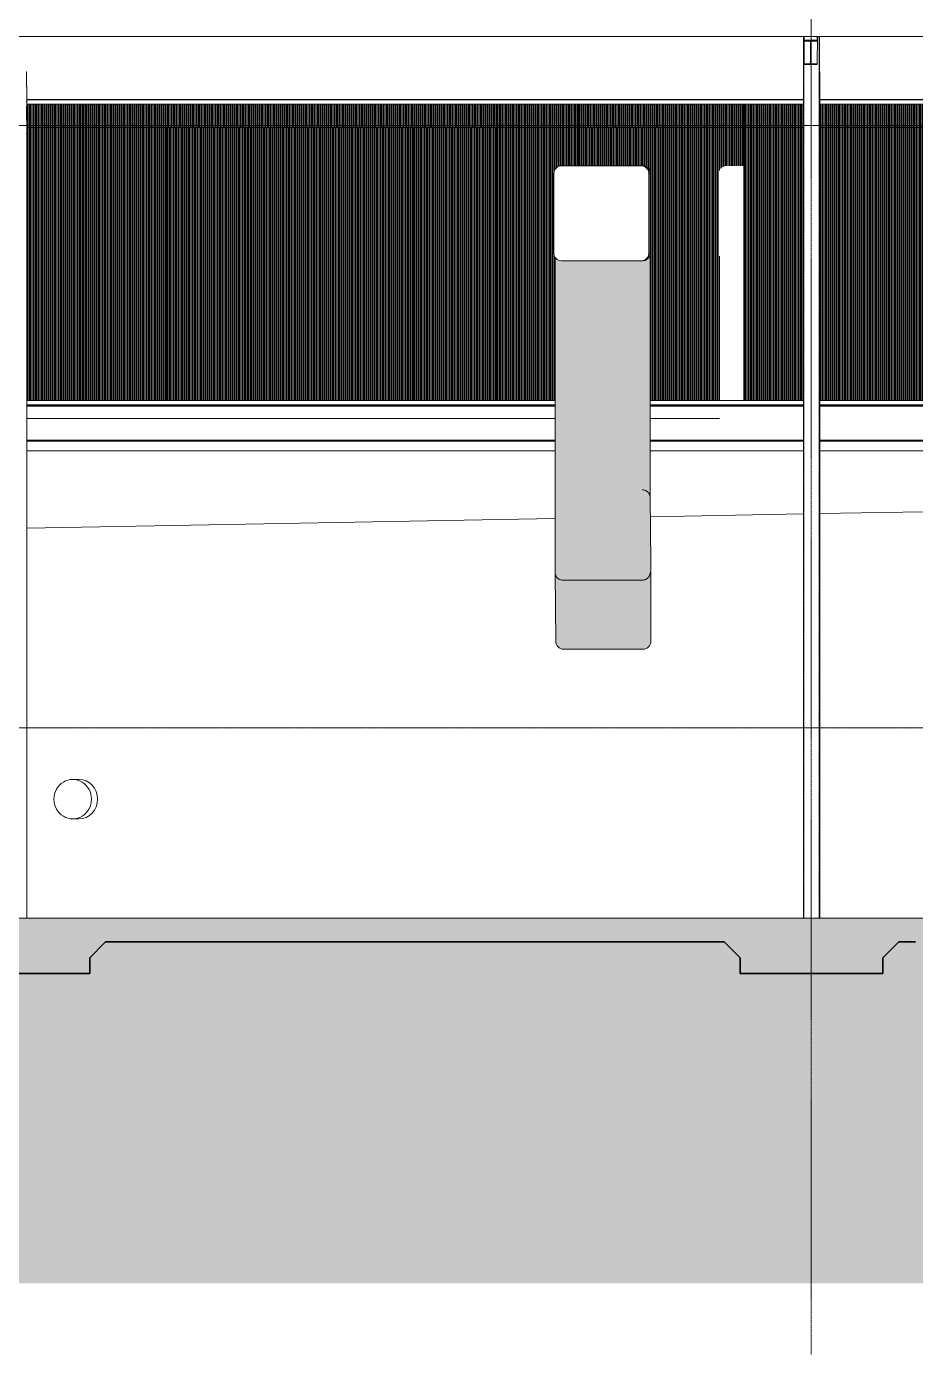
# Model space of a CAD drawing. Header units: millimetres. Extents: x 900982 to 1200730, y -305 to 27743.
# Drawn here: x 930833 to 942040, y -305 to 16446 of the extents above; entities that cross this region are included whole.
import ezdxf

# ---------------------------------------------------------------- set-up
doc = ezdxf.new("R2010")
doc.units = ezdxf.units.MM
for name, pattern in [('AEC_Center', [24, 12, -4, 4, -4]), ('Grid Line', [21, 12, -3, 3, -3]), ('Hidden', [6, 4, -2])]:
    doc.linetypes.add(name, pattern=pattern)
for name, color, linetype, lineweight in [('A-DETL', 90, 'Continuous', 18), ('A-DETL-GENF', 92, 'Continuous', 5), ('A-FLOR', 192, 'Continuous', 5), ('A-FLOR-LEVL', 51, 'Continuous', 5), ('A-FLOR-PATT', 8, 'Continuous', 15), ('A-GENM', 13, 'Continuous', 5), ('A-GLAZ-CURT', 52, 'Continuous', 5), ('A-GLAZ-CWMG', 51, 'Continuous', 5), ('A-ROOF', 132, 'Continuous', 5), ('A-WALL', 113, 'Continuous', 5), ('P-SANR-FIXT', 6, 'Continuous', 5), ('S-BEAM', 12, 'Continuous', 5), ('S-COLS', 52, 'Continuous', 5), ('S-GRID', 1, 'Continuous', 5)]:
    doc.layers.add(name, color=color, linetype=linetype, lineweight=lineweight)
pattern_1 = [(50, (1021442.9, 8812.7), (1457.472, -127.512), [152.4, -1676.4]), (355, (1021442.9, 8812.7), (-281.942, 1528.454), [121.92, -1341.12]), (100.451, (1021564.4, 8802.1), (1175.541, 1400.933), [129.52, -1424.721]), (46.184, (1021443, 9219.1), (2168.632, -336.342), [228.6, -2514.6]), (96.636, (1021623.6, 9191), (1899.22, 1979.42), [194.28, -2137.08]), (351.184, (1021443, 9219), (1899.24, 1979.402), [182.88, -2011.68]), (21, (1021646.1, 9117.5), (1212.915, -818.121), [152.4, -1676.4]), (326, (1021646.1, 9117.5), (494.417, 1473.504), [121.92, -1341.12]), (71.451, (1021747.2, 9049.3), (1707.337, 655.37), [129.52, -1424.721]), (37.5, (1021442.9, 8812.7), (24.7094, 676.4402), [67.056, -1257.808, 67.056, -2640.584]), (37.5, (1021442.9, 8812.7), (24.7094, 676.4402), [-1391.92, -1294.384, 67.056, -1279.144]), (7.5, (1021442.9, 8812.7), (534.5577, 801.4443), [67.056, -709.168, 67.056, -1227.328, -513.08]), (7.5, (1021442.9, 8812.7), (534.5577, 801.4443), [-2070.608, 67.056, -446.024]), (327.5, (1020989.8, 8812.7), (1084.7275, -45.8312), [67.056, -440.944, 67.056, -3621.024]), (327.5, (1020989.8, 8812.7), (1084.7275, -45.8312), [-575.056, -1517.904, 67.056, -2036.064]), (317.5, (1020786.6, 8812.7), (1185.035, 203.4135), [67.056, -593.344, 67.056, -985.52, -1493.52]), (317.5, (1020786.6, 8812.7), (1185.035, 203.4135), [-1712.976, 67.056, -1426.464])]

# ---------------------------------------------------------------- blocks, each defined once
blk = doc.blocks.new('SHS-Square Hollow Section-Column - 200x200xSHS-2929163-SECTION - GRIDS 2A')
at = {"layer": 'S-COLS'}
for p, q in [((940630, 16320), (940630, 5200)), ((940830, 5200), (940830, 16320))]:
    blk.add_line(p, q, dxfattribs=at)
at = {"layer": 'S-COLS', "linetype": 'Hidden'}
for p, q in [((940635, 16320), (940635, 5200)), ((940825, 5200), (940825, 16320))]:
    blk.add_line(p, q, dxfattribs=at)
blk = doc.blocks.new('Mechanical - Condensers - Mechanical - Condensers-1249279-SECTION - GRIDS 2A')
at = {"layer": 'A-GENM'}
for points in [[(938705, 8691), (938705, 9690), (938696, 10521), (938696, 14590), (938679, 14590), (938679, 13590), (938696, 13590), (938696, 9558), (938704, 8809)], [(938596, 9463), (938621, 9467), (938646, 9476), (938666, 9491), (938682, 9511), (938692, 9534), (938696, 9558), (938696, 13590), (938692, 13564), (938679, 13537), (938666, 13520), (938646, 13504), (938621, 13494), (938596, 13490), (938596, 10179)], [(937596, 9463), (937596, 13490), (937570, 13492), (937545, 13497), (937521, 13509), (937496, 13532), (937496, 9558), (937499, 9534), (937509, 9511), (937527, 9489), (937546, 9476), (937570, 9467)], [(937596, 9463), (938596, 9463), (938596, 13490), (937596, 13490), (937596, 10179)], [(937605, 8591), (937596, 9463), (937570, 9467), (937546, 9476), (937525, 9491), (937509, 9511), (937499, 9534), (937496, 9558), (937505, 8691), (937508, 8665), (937518, 8641), (937534, 8620), (937555, 8605), (937579, 8595)], [(938605, 8591), (938631, 8595), (938655, 8605), (938676, 8620), (938691, 8641), (938701, 8665), (938705, 8691), (938696, 9558), (938692, 9534), (938682, 9511), (938666, 9491), (938646, 9476), (938621, 9467), (938596, 9463), (938602, 8809)], [(937605, 8591), (938605, 8591), (938596, 9463), (937596, 9463), (937602, 8809)]]:
    blk.add_hatch(color=256, dxfattribs=at).paths.add_polyline_path(points)
at = {"layer": 'A-GENM', "lineweight": 13}
for p, q in [((937479, 14590), (937479, 13590)), ((938579, 14690), (937579, 14690)), ((938679, 13590), (938679, 14590)), ((937579, 13490), (938579, 13490))]:
    blk.add_line(p, q, dxfattribs=at)
at = {"layer": 'A-GENM'}
for p, q in [((938596, 14690), (938579, 14690)), ((938696, 10507), (938696, 14590)), ((937496, 13537), (937496, 9558)), ((938579, 13490), (938596, 13490)), ((938579, 13490), (938596, 13490)), ((938705, 9691), (938696, 10508)), ((937496, 9557), (937505, 8690)), ((938705, 9690), (938705, 8691)), ((937596, 9463), (938596, 9463)), ((938605, 8591), (937605, 8591))]:
    blk.add_line(p, q, dxfattribs=at)
at = {"layer": 'A-GENM', "lineweight": 13, "flags": 128}
for points in [[(937579, 14690), (937549, 14685), (937521, 14671), (937499, 14649), (937484, 14621), (937479, 14590)], [(938679, 14590), (938675, 14621), (938660, 14649), (938638, 14671), (938610, 14685), (938579, 14690)], [(937479, 13590), (937484, 13559), (937499, 13532), (937521, 13509), (937549, 13495), (937579, 13490)], [(938579, 13490), (938610, 13495), (938638, 13509), (938660, 13532), (938675, 13559), (938679, 13590)]]:
    blk.add_lwpolyline(points, dxfattribs=at)
at = {"layer": 'A-GENM'}
for centre, start_param, end_param in [((937605, 8691), 3.130891, 4.701688), ((938605, 8691), 4.701688, 6.272484)]:
    blk.add_ellipse(centre, major_axis=(100, 1.1), ratio=0.998629, start_param=start_param, end_param=end_param, dxfattribs=at)
for points, knots in [([(938696, 14590), (938696, 14595), (938696, 14603), (938693, 14616), (938689, 14627), (938686, 14635), (938683, 14640), (938679, 14646), (938676, 14651), (938671, 14656), (938667, 14661), (938662, 14666), (938655, 14671), (938646, 14677), (938635, 14683), (938618, 14689), (938605, 14690), (938596, 14690)], [0, 0, 0, 0, 0.083333, 0.166667, 0.25, 0.291667, 0.333333, 0.375, 0.416667, 0.458333, 0.5, 0.541667, 0.583333, 0.666667, 0.75, 0.833333, 1, 1, 1, 1]), ([(938596, 13490), (938604, 13490), (938617, 13492), (938634, 13498), (938646, 13503), (938655, 13510), (938661, 13515), (938666, 13520), (938671, 13524), (938676, 13531), (938681, 13538), (938685, 13546), (938689, 13554), (938692, 13564), (938695, 13577), (938696, 13586), (938696, 13590)], [0, 0, 0, 0, 0.166667, 0.25, 0.333333, 0.416667, 0.458333, 0.5, 0.541667, 0.583333, 0.666667, 0.708333, 0.75, 0.833333, 0.916667, 1, 1, 1, 1]), ([(938696, 10507), (938696, 10511), (938696, 10520), (938693, 10532), (938689, 10542), (938686, 10549), (938683, 10555), (938679, 10560), (938676, 10565), (938671, 10570), (938667, 10574), (938662, 10579), (938655, 10584), (938646, 10590), (938635, 10595), (938618, 10601), (938605, 10602), (938596, 10602)], [0, 0, 0, 0, 0.083333, 0.166667, 0.25, 0.291667, 0.333333, 0.375, 0.416667, 0.458333, 0.5, 0.541667, 0.583333, 0.666667, 0.75, 0.833333, 1, 1, 1, 1]), ([(937496, 9558), (937496, 9554), (937496, 9546), (937499, 9534), (937502, 9524), (937506, 9516), (937509, 9511), (937512, 9506), (937516, 9500), (937520, 9496), (937525, 9491), (937530, 9487), (937536, 9482), (937545, 9476), (937557, 9470), (937574, 9465), (937587, 9463), (937596, 9463)], [0, 0, 0, 0, 0.083333, 0.166667, 0.25, 0.291667, 0.333333, 0.375, 0.416667, 0.458333, 0.5, 0.541667, 0.583333, 0.666667, 0.75, 0.833333, 1, 1, 1, 1]), ([(938596, 9463), (938604, 9463), (938617, 9465), (938634, 9470), (938646, 9476), (938655, 9482), (938661, 9487), (938666, 9491), (938671, 9496), (938676, 9502), (938681, 9509), (938685, 9516), (938689, 9524), (938692, 9534), (938695, 9546), (938696, 9554), (938696, 9558)], [0, 0, 0, 0, 0.166667, 0.25, 0.333333, 0.416667, 0.458333, 0.5, 0.541667, 0.583333, 0.666667, 0.708333, 0.75, 0.833333, 0.916667, 1, 1, 1, 1])]:
    blk.add_open_spline(points, degree=3, knots=knots, dxfattribs=at)
blk = doc.blocks.new('Plumbing_FHR_AAA - 500mm Dia x 240mm D-1559867-SECTION - GRIDS 2A')
at = {"layer": 'P-SANR-FIXT'}
for p, q in [((931493, 6950), (931415, 6950)), ((931415, 6450), (931493, 6450))]:
    blk.add_line(p, q, dxfattribs=at)
for centre, start_param, end_param in [((931415, 6700), 4.712389, 7.853982), ((931493, 6700), 4.712389, 6.283185), ((931415, 6700), 1.570796, 4.712389), ((931493, 6700), 3.141593, 4.712389)]:
    blk.add_ellipse(centre, major_axis=(0, 250), ratio=0.945336, start_param=start_param, end_param=end_param, dxfattribs=at)
blk = doc.blocks.new('Structural Framing 11 - Structural Framing 1-1640090-SECTION - GRIDS 2A')
at = {"layer": 'S-BEAM'}
for p, q in [((940834, 15877), (940830, 15877)), ((940830, 15864), (940834, 15864)), ((940834, 15864), (940834, 15877)), ((940836, 15513), (940834, 15877)), ((940834, 15864), (940836, 15501)), ((940836, 15501), (940830, 15501)), ((940834, 15437), (940830, 15437)), ((940830, 15425), (940834, 15425)), ((940834, 15425), (940834, 15437)), ((940836, 15109), (940834, 15437)), ((940834, 15425), (940836, 15097)), ((940836, 15513), (940836, 15501)), ((940836, 5200), (940836, 15501)), ((940836, 15097), (940830, 15097)), ((940836, 15109), (940836, 15097)), ((940836, 15097), (940836, 5200))]:
    blk.add_line(p, q, dxfattribs=at)
blk = doc.blocks.new('Structural Framing 49 - Structural Framing 1-1640112-SECTION - GRIDS 2A')
at = {"layer": 'S-BEAM'}
for p, q in [((940637, 16320), (940637, 16273)), ((940637, 15978), (940639, 16263)), ((940802, 16273), (940802, 16320)), ((940802, 16263), (940802, 16320)), ((940802, 15978), (940804, 16320)), ((940802, 15968), (940804, 16320))]:
    blk.add_line(p, q, dxfattribs=at)
at = {"layer": 'S-BEAM', "lineweight": 13}
for p, q in [((940802, 16273), (940637, 16273)), ((940637, 16273), (940637, 16263)), ((940637, 16263), (940705, 16263)), ((940716, 16251), (940716, 15989)), ((940722, 15989), (940722, 16251)), ((940734, 16263), (940802, 16263)), ((940802, 16263), (940802, 16273)), ((940705, 15978), (940637, 15978)), ((940637, 15978), (940637, 15968)), ((940637, 15968), (940802, 15968)), ((940802, 15978), (940734, 15978)), ((940802, 15968), (940802, 15978))]:
    blk.add_line(p, q, dxfattribs=at)
at = {"layer": 'S-BEAM', "lineweight": 13, "flags": 128}
for points in [[(940705, 16263), (940707, 16262), (940710, 16262), (940712, 16260), (940714, 16258), (940715, 16256), (940716, 16254), (940716, 16251)], [(940722, 16251), (940723, 16254), (940724, 16256), (940725, 16258), (940727, 16260), (940729, 16262), (940731, 16262), (940734, 16263)], [(940716, 15987), (940715, 15985), (940714, 15982), (940712, 15981), (940710, 15979), (940707, 15978), (940705, 15978)], [(940734, 15978), (940731, 15978), (940729, 15979), (940727, 15981), (940725, 15982), (940724, 15985), (940723, 15987), (940722, 15989)]]:
    blk.add_lwpolyline(points, dxfattribs=at)
blk = doc.blocks.new('Structural Framing 50 - Structural Framing 1-1640149-SECTION - GRIDS 2A')
at = {"layer": 'S-BEAM'}
for p, q in [((930834, 15877), (930830, 15877)), ((930830, 15864), (930834, 15864)), ((930834, 15864), (930834, 15877)), ((930836, 15513), (930834, 15877)), ((930834, 15864), (930836, 15501)), ((930836, 15501), (930830, 15501)), ((930834, 15437), (930830, 15437)), ((930830, 15425), (930834, 15425)), ((930834, 15425), (930834, 15437)), ((930836, 15109), (930834, 15437)), ((930834, 15425), (930836, 15097)), ((930836, 15513), (930836, 15501)), ((930836, 5200), (930836, 15501)), ((930836, 15097), (930830, 15097)), ((930836, 15109), (930836, 15097)), ((930836, 15097), (930836, 5200))]:
    blk.add_line(p, q, dxfattribs=at)
blk = doc.blocks.new('FP_67-SECTION - GRIDS 2A')
at = {"layer": 'A-GENM'}
blk.add_line((930515, 15171), (930515, 11729), dxfattribs=at)
blk = doc.blocks.new('MulticellPanel_Polycarbonate_Danpal_1040w - Premium Dark Opal-V66-SECTION - GRIDS 2A')
at = {"layer": 'A-GENM'}
h = blk.add_hatch(dxfattribs=at)
h.set_pattern_fill('FP_16', color=256, style=0, pattern_type=2)
h.set_pattern_definition([(90, (931034.523, 13427.169), (-15, 9e-16), [])])
h.paths.add_polyline_path([(930518, 11729), (930630, 11729), (930630, 15171), (930518, 15171), (930518, 11891)])
h.paths.add_polyline_path([(930836, 11729), (931552, 11729), (931552, 15171), (930836, 15171), (930836, 11891)])
for p, q in [((930518, 15171), (930515, 15171)), ((930518, 15171), (930630, 15171)), ((930836, 15171), (931552, 15171)), ((931555, 15171), (931552, 15171))]:
    blk.add_line(p, q, dxfattribs=at)
blk.add_blockref('FP_67-SECTION - GRIDS 2A', (0, 0), dxfattribs=at)
blk = doc.blocks.new('FP_61-SECTION - GRIDS 2A')
at = {"layer": 'A-GENM'}
blk.add_line((914915, 15171), (914915, 11729), dxfattribs=at)
blk = doc.blocks.new('MulticellPanel_Polycarbonate_Danpal_1040w - Premium Dark Opal-2881225-SECTION - GRIDS 2A')
at = {"layer": 'A-GENM'}
h = blk.add_hatch(dxfattribs=at)
h.set_pattern_fill('FP_12', color=256, style=0, pattern_type=2)
h.set_pattern_definition([(90, (915434.525, 13427.169), (-15, 9e-16), [])])
h.paths.add_polyline_path([(914918, 11729), (915952, 11729), (915952, 15171), (914918, 15171), (914918, 11805)])
for p, q in [((914918, 15171), (914915, 15171)), ((914918, 15171), (915952, 15171)), ((915955, 15171), (915952, 15171))]:
    blk.add_line(p, q, dxfattribs=at)
blk.add_blockref('FP_61-SECTION - GRIDS 2A', (0, 0), dxfattribs=at)
blk = doc.blocks.new('FP_62-SECTION - GRIDS 2A')
at = {"layer": 'A-GENM'}
blk.add_line((916995, 15171), (916995, 11729), dxfattribs=at)
blk = doc.blocks.new('MulticellPanel_Polycarbonate_Danpal_1040w - Opal-2881228-SECTION - GRIDS 2A')
at = {"layer": 'A-GENM'}
h = blk.add_hatch(dxfattribs=at)
h.set_pattern_fill('FP_13', color=256, style=0, pattern_type=2)
h.set_pattern_definition([(90, (917514.525, 13427.169), (-15, 9e-16), [])])
h.paths.add_polyline_path([(916998, 11729), (918032, 11729), (918032, 15171), (916998, 15171), (916998, 11891)])
for p, q in [((916998, 15171), (916995, 15171)), ((916998, 15171), (918032, 15171)), ((918035, 15171), (918032, 15171))]:
    blk.add_line(p, q, dxfattribs=at)
blk.add_blockref('FP_62-SECTION - GRIDS 2A', (0, 0), dxfattribs=at)
blk = doc.blocks.new('FP_68-SECTION - GRIDS 2A')
at = {"layer": 'A-GENM'}
blk.add_line((936755, 15171), (936755, 11729), dxfattribs=at)
blk = doc.blocks.new('MulticellPanel_Polycarbonate_Danpal_1040w - Pearl Green-2881234-SECTION - GRIDS 2A')
at = {"layer": 'A-GENM'}
h = blk.add_hatch(dxfattribs=at)
h.set_pattern_fill('FP_17', color=256, style=0, pattern_type=2)
h.set_pattern_definition([(90, (937274.522, 13427.169), (-15, 9e-16), [])])
h.paths.add_polyline_path([(936758, 11729), (937496, 11729), (937494, 13540), (937484, 13564), (937479, 13603), (937479, 14590), (937484, 14621), (937499, 14649), (937527, 14675), (937549, 14685), (937579, 14690), (937792, 14690), (937792, 15171), (936758, 15171), (936758, 11891)])
for p, q in [((936758, 15171), (936755, 15171)), ((936758, 15171), (937792, 15171)), ((937795, 15171), (937792, 15171))]:
    blk.add_line(p, q, dxfattribs=at)
blk.add_blockref('FP_68-SECTION - GRIDS 2A', (0, 0), dxfattribs=at)
blk = doc.blocks.new('FP_70-SECTION - GRIDS 2A')
at = {"layer": 'A-GENM'}
blk.add_line((937795, 15171), (937795, 14690), dxfattribs=at)
blk = doc.blocks.new('MulticellPanel_Polycarbonate_Danpal_1040w - Pearl Green-V69-SECTION - GRIDS 2A')
at = {"layer": 'A-GENM'}
h = blk.add_hatch(dxfattribs=at)
h.set_pattern_fill('FP_18', color=256, style=0, pattern_type=2)
h.set_pattern_definition([(90, (938314.522, 13427.169), (-15, 9e-16), [])])
h.paths.add_polyline_path([(938697, 11729), (938832, 11729), (938832, 15171), (937798, 15171), (937798, 14690), (938579, 14690), (938610, 14685), (938638, 14671), (938660, 14649), (938675, 14621), (938679, 14590), (938696, 14590), (938696, 11729)])
h.paths.add_polyline_path([(938596, 13490), (938625, 13495), (938646, 13504), (938671, 13526), (938682, 13540), (938692, 13564), (938696, 13590), (938679, 13590), (938675, 13559), (938660, 13532), (938638, 13509), (938610, 13495), (938579, 13490)])
for p, q in [((937798, 15171), (937795, 15171)), ((937798, 15171), (938832, 15171)), ((938835, 15171), (938832, 15171))]:
    blk.add_line(p, q, dxfattribs=at)
blk.add_blockref('FP_70-SECTION - GRIDS 2A', (0, 0), dxfattribs=at)
blk = doc.blocks.new('FP_72-SECTION - GRIDS 2A')
at = {"layer": 'A-GENM'}
blk.add_line((939875, 15171), (939875, 11729), dxfattribs=at)
blk = doc.blocks.new('MulticellPanel_Polycarbonate_Danpal_1040w - Blue-V71-SECTION - GRIDS 2A')
at = {"layer": 'A-GENM'}
h = blk.add_hatch(dxfattribs=at)
h.set_pattern_fill('FP_19', color=256, style=0, pattern_type=2)
h.set_pattern_definition([(90, (940394.522, 13427.169), (-15, 9e-16), [])])
h.paths.add_polyline_path([(939878, 11729), (940630, 11729), (940630, 15171), (939878, 15171), (939878, 11891)])
h.paths.add_polyline_path([(940912, 11729), (940912, 15171), (940836, 15171), (940836, 11729), (940845, 11729)])
for p, q in [((939878, 15171), (939875, 15171)), ((939878, 15171), (940630, 15171)), ((940836, 15171), (940912, 15171)), ((940915, 15171), (940912, 15171))]:
    blk.add_line(p, q, dxfattribs=at)
blk.add_blockref('FP_72-SECTION - GRIDS 2A', (0, 0), dxfattribs=at)
blk = doc.blocks.new('FP_56-SECTION - GRIDS 2A')
at = {"layer": 'A-GENM'}
blk.add_line((911795, 15171), (911795, 11729), dxfattribs=at)
blk = doc.blocks.new('MulticellPanel_Polycarbonate_Danpal_1040w - Blue-V55-SECTION - GRIDS 2A')
at = {"layer": 'A-GENM'}
h = blk.add_hatch(dxfattribs=at)
h.set_pattern_fill('FP_10', color=256, style=0, pattern_type=2)
h.set_pattern_definition([(90, (912314.525, 13427.169), (-15, 9e-16), [])])
h.paths.add_polyline_path([(911798, 11729), (912832, 11729), (912832, 15171), (911798, 15171), (911798, 11805)])
for p, q in [((911798, 15171), (911795, 15171)), ((911798, 15171), (912832, 15171)), ((912835, 15171), (912832, 15171))]:
    blk.add_line(p, q, dxfattribs=at)
blk.add_blockref('FP_56-SECTION - GRIDS 2A', (0, 0), dxfattribs=at)
blk = doc.blocks.new('Rectangular Mullion - Frame_Framed Facade_Danpal_DPANMF BT2-V84-SECTION - GRIDS 2A')
at = {"layer": 'A-GLAZ-CWMG'}
for p, q in [((930515, 15527), (930630, 15527)), ((930515, 15521), (930630, 15521)), ((930515, 15468), (930630, 15468)), ((930836, 15527), (931555, 15527)), ((930836, 15521), (931555, 15521)), ((930836, 15468), (931555, 15468))]:
    blk.add_line(p, q, dxfattribs=at)
blk = doc.blocks.new('Rectangular Mullion - Frame_Framed Facade_Danpal_DPANMF BT2-2878822-SECTION - GRIDS 2A')
at = {"layer": 'A-GLAZ-CWMG'}
for p, q in [((911795, 15527), (912835, 15527)), ((911795, 15521), (912835, 15521)), ((911795, 15468), (912835, 15468))]:
    blk.add_line(p, q, dxfattribs=at)
blk = doc.blocks.new('Rectangular Mullion - Frame_Framed Facade_Danpal_DPANMF BT2-V85-SECTION - GRIDS 2A')
at = {"layer": 'A-GLAZ-CWMG'}
for p, q in [((939875, 15527), (940630, 15527)), ((939875, 15521), (940630, 15521)), ((939875, 15468), (940630, 15468)), ((940836, 15527), (940915, 15527)), ((940836, 15521), (940915, 15521)), ((940836, 15468), (940915, 15468))]:
    blk.add_line(p, q, dxfattribs=at)
blk = doc.blocks.new('Rectangular Mullion - Frame_Framed Facade_Danpal_DPANMF BT1-V90-SECTION - GRIDS 2A')
at = {"layer": 'A-GLAZ-CWMG'}
for p, q in [((930630, 11729), (930515, 11729)), ((931555, 11729), (930836, 11729)), ((930630, 11676), (930515, 11676)), ((931555, 11676), (930836, 11676))]:
    blk.add_line(p, q, dxfattribs=at)
blk = doc.blocks.new('Rectangular Mullion - Frame_Framed Facade_Danpal_DPANMF BT1-2878823-SECTION - GRIDS 2A')
at = {"layer": 'A-GLAZ-CWMG'}
for p, q in [((912835, 11729), (911795, 11729)), ((912835, 11676), (911795, 11676))]:
    blk.add_line(p, q, dxfattribs=at)
blk = doc.blocks.new('Rectangular Mullion - Frame_Framed Facade_Danpal_DPANMF BT1-V91-SECTION - GRIDS 2A')
at = {"layer": 'A-GLAZ-CWMG'}
for p, q in [((937496, 11729), (936755, 11729)), ((937496, 11676), (936755, 11676))]:
    blk.add_line(p, q, dxfattribs=at)
blk = doc.blocks.new('Rectangular Mullion - Frame_Framed Facade_Danpal_DPANMF BT1-V92-SECTION - GRIDS 2A')
at = {"layer": 'A-GLAZ-CWMG'}
for p, q in [((938835, 11729), (938696, 11729)), ((938835, 11676), (938696, 11676))]:
    blk.add_line(p, q, dxfattribs=at)
blk = doc.blocks.new('Rectangular Mullion - Frame_Framed Facade_Danpal_DPANMF BT1-V93-SECTION - GRIDS 2A')
at = {"layer": 'A-GLAZ-CWMG'}
for p, q in [((940630, 11729), (939875, 11729)), ((940915, 11729), (940836, 11729)), ((940630, 11676), (939875, 11676)), ((940915, 11676), (940836, 11676))]:
    blk.add_line(p, q, dxfattribs=at)
blk = doc.blocks.new('Structural Framing 61 - Structural Framing 1-2879215-SECTION - GRIDS 2A')
at = {"layer": 'S-BEAM'}
for p, q in [((937496, 11671), (930836, 11671)), ((937496, 11658), (930836, 11658)), ((940630, 11671), (938696, 11671)), ((940630, 11658), (938696, 11658)), ((950630, 11671), (940836, 11671)), ((950630, 11658), (940836, 11658)), ((937496, 11229), (930836, 11229)), ((940630, 11229), (938696, 11229)), ((950630, 11229), (940836, 11229)), ((937496, 11217), (930836, 11217)), ((940630, 11217), (938696, 11217)), ((950630, 11217), (940836, 11217))]:
    blk.add_line(p, q, dxfattribs=at)
blk = doc.blocks.new('FP_114-SECTION - GRIDS 2A')
at = {"layer": 'A-GENM'}
blk.add_line((930515, 15468), (930515, 15171), dxfattribs=at)
blk = doc.blocks.new('MulticellPanel_Polycarbonate_Danpal_1040w - Grey-V113-SECTION - GRIDS 2A')
at = {"layer": 'A-GENM'}
h = blk.add_hatch(dxfattribs=at)
h.set_pattern_fill('FP_51', color=256, style=0, pattern_type=2)
h.set_pattern_definition([(90, (931034.523, 15342.113), (-15, 9e-16), [])])
h.paths.add_polyline_path([(930518, 15171), (930630, 15171), (930630, 15468), (930518, 15468), (930518, 15186)])
h.paths.add_polyline_path([(930836, 15171), (931552, 15171), (931552, 15468), (930836, 15468), (930836, 15315)])
for p, q in [((930515, 15171), (930518, 15171)), ((930630, 15171), (930518, 15171)), ((931552, 15171), (930836, 15171)), ((931552, 15171), (931555, 15171))]:
    blk.add_line(p, q, dxfattribs=at)
blk.add_blockref('FP_114-SECTION - GRIDS 2A', (0, 0), dxfattribs=at)
blk = doc.blocks.new('FP_110-SECTION - GRIDS 2A')
at = {"layer": 'A-GENM'}
blk.add_line((911795, 15468), (911795, 15171), dxfattribs=at)
blk = doc.blocks.new('MulticellPanel_Polycarbonate_Danpal_1040w - Grey-V109-SECTION - GRIDS 2A')
at = {"layer": 'A-GENM'}
h = blk.add_hatch(dxfattribs=at)
h.set_pattern_fill('FP_49', color=256, style=0, pattern_type=2)
h.set_pattern_definition([(90, (912314.525, 15342.113), (-15, 9e-16), [])])
h.paths.add_polyline_path([(911812, 15171), (912832, 15171), (912832, 15468), (911798, 15468), (911798, 15171)])
for p, q in [((911795, 15171), (911798, 15171)), ((912832, 15171), (911798, 15171)), ((912832, 15171), (912835, 15171))]:
    blk.add_line(p, q, dxfattribs=at)
blk.add_blockref('FP_110-SECTION - GRIDS 2A', (0, 0), dxfattribs=at)
blk = doc.blocks.new('FP_116-SECTION - GRIDS 2A')
at = {"layer": 'A-GENM'}
blk.add_line((939875, 15468), (939875, 15171), dxfattribs=at)
blk = doc.blocks.new('MulticellPanel_Polycarbonate_Danpal_1040w - Grey-V115-SECTION - GRIDS 2A')
at = {"layer": 'A-GENM'}
h = blk.add_hatch(dxfattribs=at)
h.set_pattern_fill('FP_52', color=256, style=0, pattern_type=2)
h.set_pattern_definition([(90, (940394.522, 15342.113), (-15, 9e-16), [])])
h.paths.add_polyline_path([(940845, 15171), (940912, 15171), (940912, 15468), (940836, 15468), (940836, 15171)])
h.paths.add_polyline_path([(939888, 15171), (940630, 15171), (940630, 15468), (939878, 15468), (939878, 15171)])
for p, q in [((939875, 15171), (939878, 15171)), ((940630, 15171), (939878, 15171)), ((940912, 15171), (940836, 15171)), ((940912, 15171), (940915, 15171))]:
    blk.add_line(p, q, dxfattribs=at)
blk.add_blockref('FP_116-SECTION - GRIDS 2A', (0, 0), dxfattribs=at)

msp = doc.modelspace()

# ---------------------------------------------------------------- hatches: boundary and pattern name
at = {"layer": 'A-DETL-GENF'}
h = msp.add_hatch(dxfattribs=at)
h.set_pattern_fill('FP_1', style=0, pattern_type=2)
h.set_pattern_definition(pattern_1)
h.paths.add_polyline_path([(1020736, 4500), (1021630, 4500), (1021631, 4701), (1021830, 4900), (1022040, 4900), (1022040, 5200), (1019420, 5200), (1019420, 4900), (1019630, 4900), (1019830, 4700), (1019830, 4500), (1020225, 4500)])
h.paths.add_polyline_path([(1013079, 4500), (1013230, 4500), (1013231, 4701), (1013430, 4900), (1013640, 4900), (1013640, 5200), (1011020, 5200), (1011020, 4900), (1011230, 4900), (1011430, 4700), (1011430, 4500), (1012058, 4500)])
h.paths.add_polyline_path([(1002830, 4500), (1002831, 4701), (1003030, 4900), (1003240, 4900), (1003240, 5200), (1000620, 5200), (1000620, 4900), (1000830, 4900), (1001030, 4700), (1001030, 4500)])
h.paths.add_polyline_path([(990630, 4500), (992430, 4500), (992431, 4701), (992630, 4900), (992840, 4900), (992840, 5200), (990220, 5200), (990220, 4900), (990430, 4900), (990630, 4700)])
h.paths.add_polyline_path([(981429, 4500), (982030, 4500), (982031, 4701), (982230, 4900), (982440, 4900), (982440, 5200), (979820, 5200), (979820, 4900), (980030, 4900), (980230, 4700), (980230, 4500), (980408, 4500)])
h.paths.add_polyline_path([(971630, 4500), (971631, 4701), (971830, 4900), (972040, 4900), (972040, 5200), (969420, 5200), (969420, 4900), (969630, 4900), (969830, 4700), (969830, 4500), (970198, 4500)])
h.paths.add_polyline_path([(961630, 4500), (961631, 4701), (961830, 4900), (962040, 4900), (962040, 5200), (959420, 5200), (959420, 4900), (959630, 4900), (959830, 4700), (959830, 4500), (959988, 4500)])
h.paths.add_polyline_path([(951630, 4500), (951631, 4701), (951830, 4900), (952040, 4900), (952040, 5200), (949420, 5200), (949420, 4900), (949630, 4900), (949830, 4700), (949830, 4500)])
h.paths.add_polyline_path([(941611, 4500), (941630, 4500), (941631, 4701), (941830, 4900), (942040, 4900), (942040, 5200), (939420, 5200), (939420, 4900), (939630, 4900), (939830, 4700), (939830, 4500)])
h.paths.add_polyline_path([(931630, 4500), (931631, 4701), (931830, 4900), (932040, 4900), (932040, 5200), (929420, 5200), (929420, 4900), (929630, 4900), (929830, 4700), (929830, 4500), (931401, 4500)])
h.paths.add_polyline_path([(919830, 4500), (921630, 4500), (921630, 4700), (921830, 4900), (922040, 4900), (922040, 5200), (919420, 5200), (919420, 4900), (919630, 4900), (919830, 4700)])
h.paths.add_polyline_path([(911630, 4500), (911630, 4700), (911830, 4900), (912040, 4900), (912040, 5200), (909420, 5200), (909420, 4900), (909630, 4900), (909830, 4700), (909830, 4500), (910982, 4500)])
h = msp.add_hatch(dxfattribs=at)
h.set_pattern_fill('FP_57', color=9, style=0, pattern_type=2)
h.set_pattern_definition([(135, (1021442.9, 8901.1), (-707.1068, 6e-14), [500, -500]), (135, (1021575.5, 9033.67), (-707.1068, 6e-14), [500, -500]), (135, (1021708.1, 9166.25), (-707.1068, 6e-14), [500, -500]), (45, (1021442.9, 8812.7), (0, 707.1068), [500, -500]), (45, (1021575.5, 8680.1), (0, 707.1068), [500, -500]), (45, (1021708.1, 8547.53), (0, 707.1068), [500, -500])])
h.paths.add_polyline_path([(906898, 592), (1037582, 592), (1037582, 4950), (1031974, 4950), (1031974, 4700), (1025986, 4701), (1025986, 4900), (1021830, 4900), (1021630, 4700), (1021630, 4500), (1019830, 4500), (1019829, 4701), (1019630, 4900), (1013430, 4900), (1013230, 4700), (1013230, 4500), (1011430, 4500), (1011429, 4701), (1011230, 4900), (1003030, 4900), (1002830, 4700), (1002830, 4500), (1001030, 4500), (1001029, 4701), (1000827, 4900), (992630, 4900), (992430, 4700), (992430, 4500), (990630, 4500), (990629, 4701), (990430, 4900), (982230, 4900), (982030, 4700), (982030, 4500), (980230, 4500), (980229, 4701), (980030, 4900), (971830, 4900), (971630, 4700), (971630, 4500), (969830, 4500), (969830, 4700), (969630, 4900), (961830, 4900), (961630, 4700), (961630, 4500), (959830, 4500), (959829, 4701), (959630, 4900), (951830, 4900), (951630, 4700), (951630, 4500), (949830, 4500), (949829, 4701), (949630, 4900), (941830, 4900), (941630, 4700), (941630, 4500), (939830, 4500), (939829, 4701), (939630, 4900), (931830, 4900), (931630, 4700), (931630, 4500), (929830, 4500), (929829, 4701), (929630, 4900), (921830, 4900), (921630, 4700), (921630, 4500), (919830, 4500), (919829, 4701), (919630, 4900), (911830, 4900), (911630, 4700), (911630, 4500), (909830, 4500), (909829, 4701), (909630, 4900), (906898, 4899), (906898, 3331)])
at = {"layer": 'A-FLOR-PATT', "lineweight": 5}
h = msp.add_hatch(dxfattribs=at)
h.set_pattern_fill('FP_1', color=256, style=0, pattern_type=2)
h.set_pattern_definition(pattern_1)
h.paths.add_polyline_path([(906898, 4900), (909420, 4900), (909420, 5200), (906898, 5200)])
h.paths.add_polyline_path([(1019420, 4900), (1019420, 5200), (1013640, 5200), (1013640, 4900), (1019204, 4900)])
h.paths.add_polyline_path([(912040, 4900), (919420, 4900), (919420, 5200), (912040, 5200)])
h.paths.add_polyline_path([(1011020, 4900), (1011020, 5200), (1003240, 5200), (1003240, 4900), (1010526, 4900)])
h.paths.add_polyline_path([(922040, 4900), (929420, 4900), (929420, 5200), (922040, 5200)])
h.paths.add_polyline_path([(932040, 4900), (939420, 4900), (939420, 5200), (932040, 5200)])
h.paths.add_polyline_path([(942040, 4900), (949420, 4900), (949420, 5200), (942040, 5200)])
h.paths.add_polyline_path([(1000620, 4900), (1000620, 5200), (992840, 5200), (992840, 4900), (999806, 4900)])
h.paths.add_polyline_path([(952040, 4900), (959420, 4900), (959420, 5200), (952040, 5200)])
h.paths.add_polyline_path([(990220, 4900), (990220, 5200), (982440, 5200), (982440, 4900), (990107, 4900)])
h.paths.add_polyline_path([(962040, 4900), (969420, 4900), (969420, 5200), (962040, 5200)])
h.paths.add_polyline_path([(972040, 4900), (979820, 4900), (979820, 5200), (972040, 5200)])
h = msp.add_hatch(dxfattribs=at)
h.set_pattern_fill('FP_1', color=256, style=0, pattern_type=2)
h.set_pattern_definition(pattern_1)
h.paths.add_polyline_path([(1019420, 4900), (1019420, 5200), (1013640, 5200), (1013640, 4900), (1019204, 4900)])
h.paths.add_polyline_path([(907919, 4900), (909420, 4900), (909420, 5200), (906898, 5200), (906898, 4900)])
h.paths.add_polyline_path([(912040, 4900), (919420, 4900), (919420, 5200), (912040, 5200)])
h.paths.add_polyline_path([(1011020, 4900), (1011020, 5200), (1003240, 5200), (1003240, 4900), (1010526, 4900)])
h.paths.add_polyline_path([(922040, 4900), (929420, 4900), (929420, 5200), (922040, 5200)])
h.paths.add_polyline_path([(932040, 4900), (939420, 4900), (939420, 5200), (932040, 5200)])
h.paths.add_polyline_path([(1000620, 4900), (1000620, 5200), (992840, 5200), (992840, 4900), (999806, 4900)])
h.paths.add_polyline_path([(942040, 4900), (949420, 4900), (949420, 5200), (942040, 5200)])
h.paths.add_polyline_path([(952040, 4900), (959420, 4900), (959420, 5200), (952040, 5200)])
h.paths.add_polyline_path([(990220, 4900), (990220, 5200), (982440, 5200), (982440, 4900), (990107, 4900)])
h.paths.add_polyline_path([(962040, 4900), (969420, 4900), (969420, 5200), (962040, 5200)])
h.paths.add_polyline_path([(972040, 4900), (979820, 4900), (979820, 5200), (972040, 5200)])

# ---------------------------------------------------------------- linework, layer by layer
at = {"layer": 'A-DETL', "lineweight": 15}
for p, q in [((932040, 5200), (929420, 5200)), ((942040, 5200), (939420, 5200))]:
    msp.add_line(p, q, dxfattribs=at)
at = {"layer": 'A-DETL', "lineweight": 35}
for p, q in [((931630, 4700), (931830, 4900)), ((931830, 4900), (932040, 4900)), ((939420, 4900), (932040, 4900)), ((939420, 4900), (939630, 4900)), ((939630, 4900), (939830, 4700)), ((941630, 4700), (941830, 4900)), ((941830, 4900), (942040, 4900)), ((931630, 4500), (931630, 4700)), ((939830, 4700), (939830, 4500)), ((941630, 4500), (941630, 4700)), ((929830, 4500), (931630, 4500)), ((939830, 4500), (941630, 4500))]:
    msp.add_line(p, q, dxfattribs=at)
at = {"layer": 'A-FLOR', "lineweight": 15}
for p, q in [((939420, 5200), (932040, 5200)), ((949420, 5200), (942040, 5200))]:
    msp.add_line(p, q, dxfattribs=at)
at = {"layer": 'A-FLOR-LEVL', "linetype": 'AEC_Center'}
for p, q in [((901782, 15200), (1042698, 15200)), ((901782, 7600), (1042698, 7600)), ((901782, 5200), (1042698, 5200))]:
    msp.add_line(p, q, dxfattribs=at)
at = {"layer": 'A-ROOF', "lineweight": 15}
msp.add_line((910465, 16318), (1020720, 16324), dxfattribs=at)
at = {"layer": 'A-ROOF'}
for p, q in [((930836, 11504), (937496, 11504)), ((938696, 11504), (939569, 11504)), ((937496, 11093), (930836, 11093)), ((940630, 11093), (938696, 11093)), ((950630, 11093), (940836, 11093))]:
    msp.add_line(p, q, dxfattribs=at)
at = {"layer": 'A-WALL'}
for p, q in [((950630, 10482), (940836, 10302)), ((937496, 10240), (930836, 10118)), ((940630, 10298), (938699, 10262))]:
    msp.add_line(p, q, dxfattribs=at)
at = {"layer": 'S-GRID', "linetype": 'Grid Line'}
msp.add_line((940724, -305), (940724, 26143), dxfattribs=at)

# ---------------------------------------------------------------- block references
at = {"layer": 'A-GENM'}
msp.add_blockref('Mechanical - Condensers - Mechanical - Condensers-1249279-SECTION - GRIDS 2A', (0, 0), dxfattribs=at)
at = {"layer": 'A-GLAZ-CURT'}
for name, p in [('MulticellPanel_Polycarbonate_Danpal_1040w - Grey-V113-SECTION - GRIDS 2A', (0, 0)), ('MulticellPanel_Polycarbonate_Danpal_1040w - Grey-V109-SECTION - GRIDS 2A', (19760, 0)), ('MulticellPanel_Polycarbonate_Danpal_1040w - Grey-V109-SECTION - GRIDS 2A', (20800, 0)), ('MulticellPanel_Polycarbonate_Danpal_1040w - Grey-V109-SECTION - GRIDS 2A', (21840, 0)), ('MulticellPanel_Polycarbonate_Danpal_1040w - Grey-V109-SECTION - GRIDS 2A', (22880, 0)), ('MulticellPanel_Polycarbonate_Danpal_1040w - Grey-V109-SECTION - GRIDS 2A', (23920, 0)), ('MulticellPanel_Polycarbonate_Danpal_1040w - Grey-V109-SECTION - GRIDS 2A', (24960, 0)), ('MulticellPanel_Polycarbonate_Danpal_1040w - Grey-V109-SECTION - GRIDS 2A', (26000, 0)), ('MulticellPanel_Polycarbonate_Danpal_1040w - Grey-V109-SECTION - GRIDS 2A', (27040, 0)), ('MulticellPanel_Polycarbonate_Danpal_1040w - Grey-V115-SECTION - GRIDS 2A', (0, 0)), ('MulticellPanel_Polycarbonate_Danpal_1040w - Grey-V109-SECTION - GRIDS 2A', (29120, 0)), ('MulticellPanel_Polycarbonate_Danpal_1040w - Grey-V109-SECTION - GRIDS 2A', (30160, 0)), ('MulticellPanel_Polycarbonate_Danpal_1040w - Premium Dark Opal-V66-SECTION - GRIDS 2A', (0, 0)), ('MulticellPanel_Polycarbonate_Danpal_1040w - Premium Dark Opal-2881225-SECTION - GRIDS 2A', (16640, 0)), ('MulticellPanel_Polycarbonate_Danpal_1040w - Opal-2881228-SECTION - GRIDS 2A', (15600, 0)), ('MulticellPanel_Polycarbonate_Danpal_1040w - Opal-2881228-SECTION - GRIDS 2A', (16640, 0)), ('MulticellPanel_Polycarbonate_Danpal_1040w - Opal-2881228-SECTION - GRIDS 2A', (17680, 0)), ('MulticellPanel_Polycarbonate_Danpal_1040w - Opal-2881228-SECTION - GRIDS 2A', (18720, 0)), ('MulticellPanel_Polycarbonate_Danpal_1040w - Pearl Green-2881234-SECTION - GRIDS 2A', (0, 0)), ('MulticellPanel_Polycarbonate_Danpal_1040w - Pearl Green-V69-SECTION - GRIDS 2A', (0, 0)), ('MulticellPanel_Polycarbonate_Danpal_1040w - Pearl Green-2881234-SECTION - GRIDS 2A', (2080, 0)), ('MulticellPanel_Polycarbonate_Danpal_1040w - Blue-V71-SECTION - GRIDS 2A', (0, 0)), ('MulticellPanel_Polycarbonate_Danpal_1040w - Blue-V55-SECTION - GRIDS 2A', (29120, 0)), ('MulticellPanel_Polycarbonate_Danpal_1040w - Blue-V55-SECTION - GRIDS 2A', (30160, 0))]:
    msp.add_blockref(name, p, dxfattribs=at)
at = {"layer": 'A-GLAZ-CWMG'}
for name, p in [('Rectangular Mullion - Frame_Framed Facade_Danpal_DPANMF BT2-V84-SECTION - GRIDS 2A', (0, 0)), ('Rectangular Mullion - Frame_Framed Facade_Danpal_DPANMF BT2-2878822-SECTION - GRIDS 2A', (19760, 0)), ('Rectangular Mullion - Frame_Framed Facade_Danpal_DPANMF BT2-2878822-SECTION - GRIDS 2A', (20800, 0)), ('Rectangular Mullion - Frame_Framed Facade_Danpal_DPANMF BT2-2878822-SECTION - GRIDS 2A', (21840, 0)), ('Rectangular Mullion - Frame_Framed Facade_Danpal_DPANMF BT2-2878822-SECTION - GRIDS 2A', (22880, 0)), ('Rectangular Mullion - Frame_Framed Facade_Danpal_DPANMF BT2-2878822-SECTION - GRIDS 2A', (23920, 0)), ('Rectangular Mullion - Frame_Framed Facade_Danpal_DPANMF BT2-2878822-SECTION - GRIDS 2A', (24960, 0)), ('Rectangular Mullion - Frame_Framed Facade_Danpal_DPANMF BT2-2878822-SECTION - GRIDS 2A', (26000, 0)), ('Rectangular Mullion - Frame_Framed Facade_Danpal_DPANMF BT2-2878822-SECTION - GRIDS 2A', (27040, 0)), ('Rectangular Mullion - Frame_Framed Facade_Danpal_DPANMF BT2-V85-SECTION - GRIDS 2A', (0, 0)), ('Rectangular Mullion - Frame_Framed Facade_Danpal_DPANMF BT2-2878822-SECTION - GRIDS 2A', (29120, 0)), ('Rectangular Mullion - Frame_Framed Facade_Danpal_DPANMF BT2-2878822-SECTION - GRIDS 2A', (30160, 0)), ('Rectangular Mullion - Frame_Framed Facade_Danpal_DPANMF BT1-V90-SECTION - GRIDS 2A', (0, 0)), ('Rectangular Mullion - Frame_Framed Facade_Danpal_DPANMF BT1-2878823-SECTION - GRIDS 2A', (19760, 0)), ('Rectangular Mullion - Frame_Framed Facade_Danpal_DPANMF BT1-2878823-SECTION - GRIDS 2A', (20800, 0)), ('Rectangular Mullion - Frame_Framed Facade_Danpal_DPANMF BT1-2878823-SECTION - GRIDS 2A', (21840, 0)), ('Rectangular Mullion - Frame_Framed Facade_Danpal_DPANMF BT1-2878823-SECTION - GRIDS 2A', (22880, 0)), ('Rectangular Mullion - Frame_Framed Facade_Danpal_DPANMF BT1-2878823-SECTION - GRIDS 2A', (23920, 0)), ('Rectangular Mullion - Frame_Framed Facade_Danpal_DPANMF BT1-V91-SECTION - GRIDS 2A', (0, 0)), ('Rectangular Mullion - Frame_Framed Facade_Danpal_DPANMF BT1-V92-SECTION - GRIDS 2A', (0, 0)), ('Rectangular Mullion - Frame_Framed Facade_Danpal_DPANMF BT1-2878823-SECTION - GRIDS 2A', (27040, 0)), ('Rectangular Mullion - Frame_Framed Facade_Danpal_DPANMF BT1-V93-SECTION - GRIDS 2A', (0, 0)), ('Rectangular Mullion - Frame_Framed Facade_Danpal_DPANMF BT1-2878823-SECTION - GRIDS 2A', (29120, 0)), ('Rectangular Mullion - Frame_Framed Facade_Danpal_DPANMF BT1-2878823-SECTION - GRIDS 2A', (30160, 0))]:
    msp.add_blockref(name, p, dxfattribs=at)
at = {"layer": 'P-SANR-FIXT'}
msp.add_blockref('Plumbing_FHR_AAA - 500mm Dia x 240mm D-1559867-SECTION - GRIDS 2A', (0, 0), dxfattribs=at)
at = {"layer": 'S-BEAM'}
for name in ['Structural Framing 49 - Structural Framing 1-1640112-SECTION - GRIDS 2A', 'Structural Framing 50 - Structural Framing 1-1640149-SECTION - GRIDS 2A', 'Structural Framing 11 - Structural Framing 1-1640090-SECTION - GRIDS 2A', 'Structural Framing 61 - Structural Framing 1-2879215-SECTION - GRIDS 2A']:
    msp.add_blockref(name, (0, 0), dxfattribs=at)
at = {"layer": 'S-COLS'}
msp.add_blockref('SHS-Square Hollow Section-Column - 200x200xSHS-2929163-SECTION - GRIDS 2A', (0, 0), dxfattribs=at)

doc.saveas('drawing.dxf')
